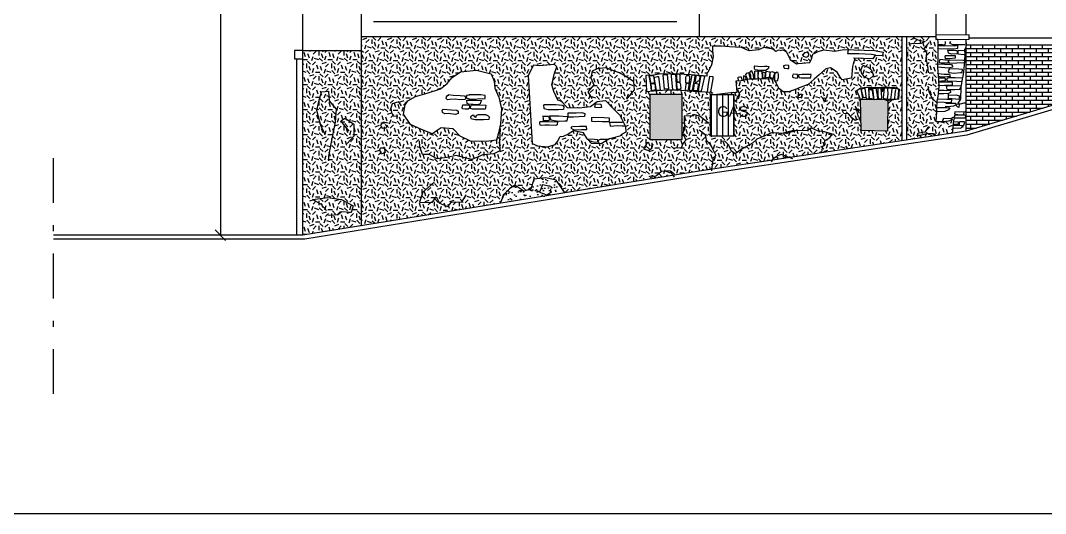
# Model space of a CAD drawing. Header units: millimetres. Extents: x 2032 to 2133, y 894 to 941.
# Drawn here: x 2054.18 to 2071.63, y 894.27 to 902.65 of the extents above; entities that cross this region are included whole.
import ezdxf

# ---------------------------------------------------------------- set-up
doc = ezdxf.new("R2010")
doc.units = ezdxf.units.MM
doc.linetypes.add('TRATTOPUNTO', pattern=[25.4, 12.7, -6.35, 0, -6.35])
for name, color, linetype in [('alberi', 57, 'Continuous'), ('muri sez', 6, 'Continuous'), ('proiez lontane', 3, 'Continuous'), ('proiezione', 4, 'Continuous'), ('proiezioni', 4, 'Continuous'), ('quuqqquq', 50, 'Continuous'), ('viste1', 251, 'Continuous')]:
    doc.layers.add(name, color=color, linetype=linetype)
doc.layers.get('0').off()
doc.styles.get("Standard").update_dxf_attribs({"font": 'txt.shx'})
doc.dimstyles.new('STANDARD$0', dxfattribs={"dimtxt": 0.25, "dimasz": 0.18, "dimexe": 0.18, "dimexo": 0.0625, "dimgap": 0.09, "dimtad": 1, "dimzin": 0, "dimdsep": 46, "dimtxsty": 'Standard', "dimblk1": 'OBLIQUE', "dimblk2": 'OBLIQUE', "dimsah": 1, "dimcen": 0.09, "dimse1": 1, "dimse2": 1, "dimazin": 0, "dimtfac": 1, "dimtofl": 0, "dimtmove": 1, "dimatfit": 3, "dimldrblk": 'OBLIQUE', "dimfxl": 1, "dimtolj": 1, "dimtzin": 0, "dimarcsym": 0})
pattern_1 = [(45, (0.26366, -53.59545), (3e-17, 0.42426407), [0.075, -0.225]), (45, (0.25305, -53.3515), (3e-17, 0.42426407), [0.075, -0.225]), (135, (0.21063, -53.5), (-0.42426407, 6e-17), [0.075, -0.225]), (135, (0.22123, -53.3409), (-0.42426407, 6e-17), [0.075, -0.225]), (90, (0.1576, -53.40453), (-0.212132034, 0.212132034), [0.075, -0.34926407]), (180, (0.38033, -53.47878), (-0.212132034, -0.212132034), [0.075, -0.34926407]), (71.565051, (0.25305, -53.47878), (0.212132034, 0.2121320344), [0.075, -0.595820393]), (71.565051, (0.24245, -53.27725), (0.212132034, 0.2121320344), [0.075, -0.595820393]), (108.434949, (0.41215, -53.44696), (-0.212132034, 0.212132034), [0.075, -0.595820393]), (108.434949, (0.22123, -53.44696), (-0.212132034, 0.212132034), [0.075, -0.595820393]), (108.434949, (0.34851, -53.42574), (-0.212132034, 0.212132034), [0.075, -0.595820393]), (161.565051, (0.14699, -53.47878), (-0.2121320344, 0.212132034), [0.075, -0.595820393]), (198.434949, (0.27427, -53.5212), (-0.212132034, -0.212132034), [0.075, -0.595820393])]

# ---------------------------------------------------------------- blocks, each defined once
blk = doc.blocks.new('_Oblique')
at = {"color": 0, "linetype": 'ByBlock', "lineweight": -2}
blk.add_line((-0.5, -0.5), (0.5, 0.5), dxfattribs=at)
blk = doc.blocks.new('*D30')
at = {"layer": 'Defpoints', "color": 0}
for p in [(2058.652, 909.548), (2057.587, 898.998), (2058.652, 898.998)]:
    blk.add_point(p, dxfattribs=at)
at = {"layer": 'quuqqquq', "color": 0, "lineweight": -2}
blk.add_line((2057.587, 909.548), (2057.587, 898.998), dxfattribs=at)
at = {"layer": 'quuqqquq', "color": 0, "lineweight": -2, "xscale": 0.18, "yscale": 0.18, "zscale": 0.18}
for p, rotation in [((2057.587, 909.548), 90), ((2057.587, 898.998), 270)]:
    blk.add_blockref('_Oblique', p, dxfattribs=dict(at, rotation=rotation))
at = {"layer": 'quuqqquq', "color": 0, "insert": (2057.372, 903.9), "char_height": 0.25, "attachment_point": 5, "rotation": 90}
blk.add_mtext('\\A1;10.55', dxfattribs=at)
blk = doc.blocks.new('*D20')
at = {"layer": 'Defpoints', "color": 0}
for p in [(2070.286, 909.631), (2070.286, 901.79), (2073.432, 901.79)]:
    blk.add_point(p, dxfattribs=at)
at = {"layer": 'quuqqquq', "color": 0, "lineweight": -2}
blk.add_line((2073.432, 909.631), (2073.432, 901.79), dxfattribs=at)
at = {"layer": 'quuqqquq', "color": 0, "lineweight": -2, "xscale": 0.18, "yscale": 0.18, "zscale": 0.18}
for p, rotation in [((2073.432, 909.631), 90), ((2073.432, 901.79), 270)]:
    blk.add_blockref('_Oblique', p, dxfattribs=dict(at, rotation=rotation))
at = {"layer": 'quuqqquq', "color": 0, "insert": (2073.217, 906.173), "char_height": 0.25, "attachment_point": 5, "rotation": 90}
blk.add_mtext('\\A1;7.85', dxfattribs=at)

msp = doc.modelspace()

# ---------------------------------------------------------------- hatches: boundary and pattern name
at = {"layer": 'alberi', "ltscale": 0.0004}
h = msp.add_hatch(dxfattribs=at)
h.set_pattern_fill('GEOL1', color=256, scale=0.3, angle=45, style=0, pattern_type=2)
h.set_pattern_definition(pattern_1)
h.paths.add_polyline_path([(2064.96, 901.719), (2065.055, 901.735), (2065.249, 901.739), (2065.573, 901.728), (2065.866, 902.373), (2065.736, 902.373), (2062.62, 902.373), (2062.886, 901.83), (2062.916, 901.89), (2063.021, 901.878), (2063.277, 901.901), (2063.318, 901.861), (2063.277, 901.75), (2063.231, 901.552), (2063.266, 901.441), (2063.33, 901.296), (2063.396, 901.27), (2063.49, 901.169), (2063.693, 901.163), (2063.889, 901.188), (2064.003, 901.27), (2064.142, 901.289), (2064.294, 901.137), (2064.389, 901.036), (2064.483, 900.847), (2064.49, 900.752), (2064.414, 900.708), (2064.389, 900.682), (2064.211, 900.638), (2064.072, 900.55), (2063.908, 900.556), (2063.832, 900.638), (2063.769, 900.739), (2063.598, 900.771), (2063.509, 900.714), (2063.448, 900.688), (2063.89, 899.789), (2064.758, 899.929), (2065.072, 900.623), (2064.902, 900.623), (2064.902, 901.393), (2065.422, 901.393), (2065.453, 901.462), (2065.395, 901.47), (2065.351, 901.47), (2065.351, 901.465), (2065.306, 901.47), (2065.186, 901.47), (2064.96, 901.454), (2064.842, 901.442), (2064.83, 901.711)])
h.paths.add_polyline_path([(2062.602, 899.851), (2062.754, 899.749), (2062.872, 899.783), (2062.923, 899.952), (2063.126, 899.975), (2063.307, 899.935), (2063.453, 899.718), (2063.89, 899.789), (2063.448, 900.688), (2063.421, 900.676), (2063.364, 900.67), (2063.33, 900.597), (2063.289, 900.539), (2063.161, 900.498), (2062.986, 900.516), (2062.893, 900.557), (2062.829, 901.715), (2062.886, 901.83), (2062.62, 902.373), (2061.863, 902.373), (2061.643, 901.752), (2061.676, 901.773), (2061.948, 901.801), (2062.195, 901.741), (2062.251, 901.614), (2062.262, 901.495), (2062.329, 901.343), (2062.371, 901.149), (2062.354, 900.892), (2062.325, 900.737), (2062.287, 900.614), (2062.11, 900.593), (2061.846, 900.596), (2061.669, 900.681), (2061.549, 900.804), (2061.345, 900.822), (2061.304, 900.795), (2060.769, 899.285), (2062.353, 899.54), (2062.421, 899.693), (2062.511, 899.789)])
h.paths.add_polyline_path([(2059.992, 902.373), (2059.992, 899.159), (2060.769, 899.285), (2061.304, 900.795), (2061.264, 900.769), (2061.2, 900.719), (2061.013, 900.793), (2060.823, 900.878), (2060.707, 901.054), (2060.731, 901.213), (2060.78, 901.282), (2060.908, 901.357), (2061.109, 901.414), (2061.334, 901.484), (2061.451, 901.576), (2061.532, 901.681), (2061.643, 901.752), (2061.863, 902.373)])
h = msp.add_hatch(dxfattribs=at)
h.set_pattern_fill('GEOL1', color=256, scale=0.3, angle=45, style=0, pattern_type=2)
h.set_pattern_definition(pattern_1)
h.paths.add_polyline_path([(2068.418, 901.127), (2068.397, 901.192), (2068.405, 901.175), (2068.428, 901.149), (2068.485, 901.269), (2068.484, 901.297), (2068.419, 901.458), (2068.489, 901.502), (2068.585, 901.512), (2068.6, 901.511), (2068.855, 902.051), (2068.73, 902.047), (2068.696, 901.999), (2068.39, 902.007), (2068.388, 901.958), (2068.37, 901.959), (2068.351, 901.867), (2068.332, 901.669), (2068.173, 901.64), (2068.139, 901.684), (2068.09, 901.771), (2067.975, 901.843), (2067.893, 901.828), (2067.782, 901.722), (2067.695, 901.65), (2067.594, 901.559), (2067.412, 901.493), (2067.27, 901.442), (2067.167, 901.442), (2067.088, 901.505), (2067.052, 901.58), (2067.005, 901.659), (2066.901, 901.663), (2067.558, 900.359), (2068.092, 900.438)])
h.paths.add_polyline_path([(2066.543, 902.372), (2066.66, 902.141), (2066.75, 902.15), (2066.837, 902.19), (2066.991, 902.162), (2067.043, 902.123), (2067.082, 902.146), (2067.117, 902.139), (2067.165, 902.148), (2067.228, 902.114), (2067.29, 901.984), (2067.397, 901.912), (2067.426, 901.915), (2067.621, 901.936), (2067.659, 902.008), (2067.674, 902.076), (2067.765, 902.119), (2067.862, 902.148), (2068.05, 902.129), (2068.199, 902.153), (2068.725, 902.138), (2068.881, 902.107), (2069.006, 902.37)])
h.paths.add_polyline_path([(2067.582, 902.116), (2067.605, 902.082), (2067.6, 902.044), (2067.564, 902.026), (2067.503, 902.042), (2067.523, 902.089)], flags=16)
h.paths.add_polyline_path([(2066.256, 902.202), (2066.457, 902.19), (2066.513, 902.166), (2066.592, 902.135), (2066.66, 902.141), (2066.543, 902.372), (2065.866, 902.373), (2065.573, 901.728), (2065.605, 901.727), (2065.868, 901.702), (2065.872, 901.747), (2065.884, 901.771), (2065.947, 901.89), (2065.975, 902.036), (2065.963, 902.138), (2065.967, 902.214), (2066.121, 902.214)])
h.paths.add_polyline_path([(2065.452, 900.623), (2065.072, 900.623), (2064.758, 899.929), (2065.736, 900.087), (2066.982, 900.273), (2066.995, 900.292), (2067.069, 900.343), (2067.132, 900.372), (2067.227, 900.334), (2067.278, 900.317), (2067.558, 900.359), (2067.355, 900.763), (2067.221, 900.725), (2067.128, 900.73), (2067.322, 900.777), (2067.347, 900.778), (2066.901, 901.663), (2066.894, 901.663), (2066.716, 901.659), (2066.594, 901.655), (2066.455, 901.628), (2066.368, 901.62), (2066.388, 901.43), (2066.321, 901.426), (2065.993, 901.382), (2066.333, 901.382), (2066.333, 900.682), (2065.933, 900.682), (2065.933, 901.382), (2065.952, 901.382), (2065.952, 901.428), (2065.941, 901.43), (2065.898, 901.433), (2065.874, 901.432), (2065.875, 901.434), (2065.743, 901.442), (2065.534, 901.45), (2065.453, 901.462), (2065.422, 901.393), (2065.452, 901.393)])
h.paths.add_polyline_path([(2066.002, 901.236), (2066.597, 901.236), (2066.597, 900.959), (2066.002, 900.959)], flags=25)
h = msp.add_hatch(dxfattribs=at)
h.set_pattern_fill('GEOL1', color=256, scale=0.3, angle=45, style=0, pattern_type=2)
h.set_pattern_definition(pattern_1)
h.paths.add_polyline_path([(2069.268, 900.614), (2070.045, 900.73), (2070.055, 900.816), (2070.064, 900.9), (2070.067, 900.944), (2070.081, 900.994), (2070.044, 900.998), (2070.029, 900.954), (2069.981, 900.935), (2069.891, 900.928), (2069.776, 900.924), (2069.781, 901.006), (2069.787, 901.093), (2069.787, 901.153), (2069.791, 901.279), (2069.808, 901.358), (2069.823, 901.518), (2069.817, 901.637), (2069.801, 901.856), (2069.807, 902.045), (2069.806, 902.283), (2069.801, 902.324), (2069.775, 902.328), (2069.776, 902.35), (2069.776, 902.37), (2069.268, 902.37)])
h.paths.add_polyline_path([(2069.191, 902.37), (2069.006, 902.37), (2068.863, 902.069), (2068.86, 902.052), (2068.855, 902.051), (2068.7, 901.724), (2068.704, 901.713), (2068.687, 901.696), (2068.6, 901.511), (2068.778, 901.507), (2068.894, 901.521), (2069.063, 901.507), (2069.145, 901.483), (2069.131, 901.309), (2068.976, 901.29), (2068.952, 901.285), (2068.947, 900.765), (2068.494, 900.779), (2068.485, 901.269), (2068.092, 900.438), (2069.191, 900.602)])
h = msp.add_hatch(dxfattribs=at)
h.set_pattern_fill('GEOL1', color=256, scale=0.3, angle=45, style=0, pattern_type=2)
h.set_pattern_definition([(45, (0, -55.70323), (3e-17, 0.42426407), [0.075, -0.225]), (45, (-0.0106, -55.45928), (3e-17, 0.42426407), [0.075, -0.225]), (135, (-0.05303, -55.60777), (-0.42426407, 6e-17), [0.075, -0.225]), (135, (-0.04243, -55.44867), (-0.42426407, 6e-17), [0.075, -0.225]), (90, (-0.10607, -55.5123), (-0.212132034, 0.212132034), [0.075, -0.34926407]), (180, (0.11667, -55.58656), (-0.212132034, -0.212132034), [0.075, -0.34926407]), (71.565051, (-0.0106, -55.58656), (0.212132034, 0.2121320344), [0.075, -0.595820393]), (71.565051, (-0.02121, -55.38503), (0.212132034, 0.2121320344), [0.075, -0.595820393]), (108.434949, (0.14849, -55.55474), (-0.212132034, 0.212132034), [0.075, -0.595820393]), (108.434949, (-0.04243, -55.55474), (-0.212132034, 0.212132034), [0.075, -0.595820393]), (108.434949, (0.08485, -55.53352), (-0.212132034, 0.212132034), [0.075, -0.595820393]), (161.565051, (-0.11667, -55.58656), (-0.2121320344, 0.212132034), [0.075, -0.595820393]), (198.434949, (0.0106, -55.62898), (-0.212132034, -0.212132034), [0.075, -0.595820393])])
h.paths.add_polyline_path([(2059.992, 901.534), (2058.992, 901.534), (2058.992, 898.998), (2059.992, 899.159)])
h.paths.add_polyline_path([(2059.992, 902.136), (2058.992, 902.136), (2058.992, 901.534), (2059.992, 901.534)])
at = {"layer": 'proiez lontane'}
h = msp.add_hatch(dxfattribs=at)
h.set_pattern_fill('AR-BRSTD', color=256, scale=0.001, style=0)
h.set_pattern_definition([(0, (0.26366, -53.59545), (0, 0.0677418), []), (90, (0.26366, -53.59545), (-0.1016, 0.0677418), [0.0677418, -0.0677418])])
h.paths.add_polyline_path([(2070.286, 902.23), (2070.286, 900.766), (2073.314, 901.67), (2073.314, 902.23)])
h = msp.add_hatch(dxfattribs=at)
h.set_pattern_fill('ANSI31', color=256, scale=0.03, angle=45, style=0)
h.set_pattern_definition([(90, (0.26366, -53.59545), (-0.09525, 2e-17), [])])
h.paths.add_polyline_path([(2066.333, 901.382), (2065.933, 901.382), (2065.933, 900.682), (2066.333, 900.682)])
h = msp.add_hatch(dxfattribs=at)
h.set_pattern_fill('AR-SAND', color=256, scale=0.003, style=0)
h.paths.add_polyline_path([(2063.216, 899.955), (2063.126, 899.975), (2062.923, 899.952), (2062.872, 899.783), (2062.754, 899.749), (2062.602, 899.851), (2062.511, 899.789), (2062.421, 899.693), (2062.353, 899.54), (2063.216, 899.68)])
h.paths.add_polyline_path([(2063.307, 899.935), (2063.216, 899.955), (2063.216, 899.68), (2063.453, 899.718)])
h.paths.add_polyline_path([(2067.132, 900.372), (2067.069, 900.343), (2066.995, 900.292), (2066.982, 900.273), (2067.278, 900.317), (2067.227, 900.334)])
at = {"layer": 'viste1'}
h = msp.add_hatch(color=256, dxfattribs=at)
h.paths.add_polyline_path([(2068.952, 901.285), (2068.885, 901.309), (2068.743, 901.304), (2068.709, 901.3), (2068.709, 901.303), (2068.484, 901.309), (2068.494, 900.779), (2068.947, 900.765)])
h.paths.add_polyline_path([(2065.452, 901.393), (2064.902, 901.393), (2064.902, 900.623), (2065.452, 900.623)])
h = msp.add_hatch(color=256, dxfattribs=at)
h.paths.add_polyline_path([(2068.952, 901.285), (2068.885, 901.309), (2068.743, 901.304), (2068.72, 901.301), (2068.719, 901.303), (2068.484, 901.309), (2068.494, 900.779), (2068.947, 900.765)])
h.paths.add_polyline_path([(2065.452, 901.393), (2064.902, 901.393), (2064.902, 900.623), (2065.452, 900.623)])

# ---------------------------------------------------------------- linework, layer by layer
at = {"layer": 'muri sez'}
for p, q in [((2059.992, 902.373), (2059.992, 903.529)), ((2065.736, 903.482), (2065.736, 902.373)), ((2065.736, 902.373), (2059.992, 902.373)), ((2073.314, 901.67), (2070.286, 900.766)), ((2070.286, 900.766), (2065.736, 900.087)), ((2065.736, 900.087), (2058.992, 898.998)), ((2058.992, 898.998), (2054.745, 898.998))]:
    msp.add_line(p, q, dxfattribs=at)
at = {"layer": 'muri sez', "linetype": 'TRATTOPUNTO', "ltscale": 0.06}
msp.add_line((2054.745, 896.3), (2054.745, 900.534), dxfattribs=at)
at = {"layer": 'proiez lontane'}
for p, q in [((2058.992, 898.998), (2058.992, 909.548)), ((2069.776, 902.35), (2069.776, 903.482)), ((2070.286, 902.403), (2070.286, 903.482)), ((2065.356, 902.623), (2060.192, 902.623)), ((2059.992, 899.159), (2059.992, 902.373)), ((2070.286, 900.766), (2070.286, 902.328)), ((2058.992, 902.136), (2058.852, 902.136)), ((2058.992, 902.136), (2058.852, 902.136)), ((2058.852, 902.136), (2058.852, 901.996)), ((2068.388, 901.958), (2068.39, 902.007)), ((2058.852, 901.996), (2058.992, 901.996)), ((2058.882, 901.996), (2058.882, 899.002)), ((2065.872, 901.747), (2065.868, 901.702)), ((2073.334, 901.603), (2070.296, 900.696)), ((2064.902, 900.623), (2064.902, 901.393)), ((2064.902, 901.393), (2065.452, 901.393)), ((2065.452, 900.623), (2065.452, 901.393)), ((2065.933, 900.682), (2065.933, 901.382)), ((2066.333, 901.382), (2065.933, 901.382)), ((2065.952, 901.428), (2065.952, 901.382)), ((2066.321, 901.426), (2065.993, 901.382)), ((2066.333, 900.682), (2066.333, 901.382)), ((2064.902, 900.623), (2065.452, 900.623)), ((2070.296, 900.696), (2065.746, 900.018)), ((2066.333, 900.682), (2065.933, 900.682)), ((2065.747, 900.018), (2059.023, 898.932)), ((2059.023, 898.932), (2054.745, 898.932)), ((2032.401, 894.267), (2133.405, 894.267))]:
    msp.add_line(p, q, dxfattribs=at)
for points in [[(2069.191, 902.37), (2069.191, 900.602)], [(2069.268, 902.37), (2069.268, 900.614)], [(2069.375, 902.36), (2069.464, 902.318), (2069.589, 902.292), (2069.511, 902.26), (2069.354, 902.25), (2069.307, 902.24)], [(2069.781, 901.006), (2069.787, 901.093), (2069.787, 901.153), (2069.791, 901.279), (2069.808, 901.358), (2069.823, 901.518), (2069.817, 901.637), (2069.801, 901.856), (2069.807, 902.045), (2069.806, 902.283), (2069.801, 902.324), (2070.333, 902.329), (2070.335, 902.403), (2069.779, 902.399)], [(2067.117, 902.139), (2067.082, 902.146), (2067.043, 902.123), (2066.991, 902.162), (2066.837, 902.19), (2066.75, 902.15), (2066.592, 902.135), (2066.513, 902.166), (2066.457, 902.19), (2066.256, 902.202), (2066.121, 902.214), (2065.967, 902.214), (2065.963, 902.138), (2065.975, 902.036), (2065.947, 901.89), (2065.884, 901.771), (2065.872, 901.747), (2065.868, 901.748)], [(2069.652, 902.276), (2069.563, 902.172), (2069.61, 902.099), (2069.595, 902.005), (2069.621, 901.9), (2069.631, 901.827), (2069.636, 901.759)], [(2069.801, 902.324), (2069.775, 902.328), (2069.776, 902.35)], [(2069.805, 902.238), (2069.88, 902.239), (2069.928, 902.234), (2069.934, 902.266), (2069.93, 902.29)], [(2069.806, 902.225), (2070.094, 902.219), (2070.136, 902.227), (2070.136, 902.206), (2070.135, 902.172), (2070.088, 902.159), (2069.805, 902.164)], [(2070.016, 902.292), (2070.003, 902.261), (2070.058, 902.243), (2070.162, 902.239), (2070.236, 902.243), (2070.264, 902.242)], [(2070.286, 902.27), (2070.279, 902.197), (2070.258, 902.148), (2070.263, 902.074), (2070.255, 901.962), (2070.243, 901.831), (2070.234, 901.731), (2070.217, 901.656), (2070.191, 901.51), (2070.188, 901.31), (2070.145, 901.242), (2070.19, 901.232), (2070.249, 901.248), (2070.267, 901.248)], [(2067.117, 902.139), (2067.165, 902.148), (2067.228, 902.114), (2067.29, 901.984), (2067.397, 901.912), (2067.426, 901.915)], [(2067.426, 901.915), (2067.621, 901.936), (2067.659, 902.008), (2067.674, 902.076), (2067.765, 902.119), (2067.862, 902.148), (2068.05, 902.129), (2068.199, 902.153), (2068.725, 902.138), (2068.87, 902.109), (2068.86, 902.052), (2068.73, 902.047), (2068.696, 901.999), (2068.367, 902.008)], [(2067.582, 902.116), (2067.523, 902.089), (2067.503, 902.042), (2067.564, 902.026), (2067.6, 902.044), (2067.605, 902.082), (2067.582, 902.116)], [(2068.273, 902.151), (2068.262, 902.088), (2068.456, 902.088), (2068.675, 902.078), (2068.743, 902.062)], [(2069.928, 902.052), (2070.096, 902.054), (2070.096, 902.007), (2070.002, 901.996), (2069.934, 901.995), (2069.926, 902.048)], [(2069.976, 902.143), (2070.077, 902.145), (2070.121, 902.141), (2070.133, 902.128), (2070.129, 902.083), (2070.034, 902.074), (2069.983, 902.093), (2069.975, 902.151)], [(2070.254, 902.13), (2070.143, 902.139), (2070.14, 902.08), (2070.251, 902.068)], [(2063.396, 901.27), (2063.33, 901.296), (2063.266, 901.441), (2063.231, 901.552), (2063.277, 901.75), (2063.318, 901.861), (2063.277, 901.901), (2063.021, 901.878), (2062.916, 901.89), (2062.829, 901.715), (2062.893, 900.557), (2062.986, 900.516), (2063.161, 900.498), (2063.289, 900.539), (2063.33, 900.597), (2063.364, 900.67)], [(2064.51, 901.31), (2064.638, 901.471), (2064.624, 901.604), (2064.486, 901.703), (2064.377, 901.756), (2064.149, 901.846), (2064.002, 901.827), (2063.917, 901.784), (2063.893, 901.675), (2063.945, 901.556), (2063.841, 901.438), (2063.912, 901.324)], [(2066.688, 901.88), (2066.79, 901.868), (2066.851, 901.874), (2066.896, 901.87), (2066.924, 901.867), (2066.912, 901.829), (2066.867, 901.798), (2066.782, 901.797), (2066.73, 901.802), (2066.69, 901.81), (2066.68, 901.83), (2066.681, 901.869), (2066.689, 901.882)], [(2067.172, 901.872), (2067.185, 901.838), (2067.243, 901.833), (2067.265, 901.834), (2067.265, 901.883), (2067.213, 901.891), (2067.172, 901.879), (2067.173, 901.865)], [(2068.388, 901.958), (2068.37, 901.959), (2068.351, 901.867), (2068.332, 901.669), (2068.173, 901.64), (2068.139, 901.684), (2068.09, 901.771), (2067.975, 901.843), (2067.893, 901.828), (2067.782, 901.722), (2067.695, 901.65), (2067.594, 901.559), (2067.412, 901.493)], [(2068.522, 901.888), (2068.618, 901.854), (2068.67, 901.802), (2068.704, 901.713), (2068.641, 901.65), (2068.551, 901.683), (2068.503, 901.761), (2068.496, 901.813), (2068.522, 901.873), (2068.529, 901.88)], [(2069.803, 901.909), (2070.027, 901.903), (2070.046, 901.892), (2070.05, 901.853), (2069.985, 901.836), (2069.801, 901.852)], [(2069.838, 901.993), (2069.982, 901.976), (2069.971, 901.925), (2069.859, 901.925), (2069.828, 901.931), (2069.834, 901.987)], [(2069.997, 901.978), (2070.234, 901.972), (2070.256, 901.962), (2070.256, 901.926), (2069.996, 901.919), (2069.992, 901.973)], [(2060.78, 901.282), (2060.908, 901.357), (2061.109, 901.414), (2061.334, 901.484), (2061.451, 901.576), (2061.532, 901.681), (2061.676, 901.773), (2061.948, 901.801), (2062.195, 901.741), (2062.251, 901.614), (2062.262, 901.495), (2062.329, 901.343), (2062.371, 901.149), (2062.354, 900.892), (2062.325, 900.737), (2062.287, 900.614), (2062.11, 900.593), (2061.846, 900.596), (2061.669, 900.681), (2061.549, 900.804), (2061.345, 900.822), (2061.264, 900.769), (2061.2, 900.719), (2061.013, 900.793), (2060.823, 900.878), (2060.707, 901.054), (2060.731, 901.213), (2060.78, 901.282)], [(2065.868, 901.702), (2065.605, 901.727), (2065.249, 901.739), (2065.055, 901.735), (2064.96, 901.719), (2064.83, 901.711), (2064.842, 901.442), (2064.96, 901.454), (2065.186, 901.47), (2065.395, 901.47), (2065.534, 901.45), (2065.743, 901.442), (2065.941, 901.43), (2065.952, 901.428)], [(2064.88, 901.709), (2064.912, 901.558), (2064.924, 901.456)], [(2064.959, 901.706), (2064.978, 901.589), (2064.919, 901.578), (2064.893, 901.709), (2064.957, 901.715)], [(2064.985, 901.686), (2065.03, 901.698), (2065.044, 901.697), (2065.073, 901.465), (2065.013, 901.458), (2064.974, 901.687)], [(2065.124, 901.726), (2065.179, 901.73), (2065.192, 901.729), (2065.217, 901.486), (2065.15, 901.478), (2065.124, 901.726)], [(2065.334, 901.735), (2065.346, 901.559), (2065.351, 901.465), (2065.288, 901.472), (2065.269, 901.699), (2065.27, 901.731), (2065.331, 901.733)], [(2065.355, 901.731), (2065.351, 901.671), (2065.356, 901.638), (2065.358, 901.613), (2065.363, 901.603), (2065.416, 901.604), (2065.417, 901.649), (2065.414, 901.711), (2065.407, 901.724), (2065.397, 901.734), (2065.361, 901.736)], [(2065.572, 901.71), (2065.575, 901.65), (2065.57, 901.617), (2065.568, 901.591), (2065.563, 901.582), (2065.51, 901.583), (2065.509, 901.628), (2065.513, 901.69), (2065.52, 901.703), (2065.529, 901.713), (2065.566, 901.715)], [(2065.615, 901.721), (2065.581, 901.541), (2065.567, 901.471), (2065.596, 901.457), (2065.622, 901.456), (2065.635, 901.512), (2065.635, 901.543), (2065.643, 901.548), (2065.654, 901.613), (2065.661, 901.636), (2065.669, 901.696), (2065.664, 901.714), (2065.615, 901.721)], [(2065.669, 901.598), (2065.695, 901.716), (2065.73, 901.712), (2065.752, 901.703), (2065.75, 901.673), (2065.74, 901.631), (2065.736, 901.617), (2065.72, 901.617), (2065.699, 901.609), (2065.691, 901.588), (2065.669, 901.593)], [(2065.835, 901.695), (2065.774, 901.706), (2065.761, 901.694), (2065.723, 901.452), (2065.781, 901.446), (2065.835, 901.695)], [(2065.914, 901.7), (2065.887, 901.525), (2065.874, 901.432), (2065.938, 901.434), (2065.976, 901.658), (2065.978, 901.69), (2065.917, 901.697)], [(2066.321, 901.426), (2066.388, 901.43), (2066.368, 901.62), (2066.455, 901.628), (2066.594, 901.655), (2066.716, 901.659), (2066.894, 901.663), (2067.005, 901.659), (2067.052, 901.58), (2067.088, 901.505), (2067.167, 901.442), (2067.27, 901.442), (2067.412, 901.493)], [(2066.408, 901.623), (2066.4, 901.683), (2066.424, 901.688), (2066.453, 901.688), (2066.466, 901.637), (2066.466, 901.629)], [(2066.488, 901.71), (2066.518, 901.71), (2066.532, 901.676), (2066.529, 901.651)], [(2066.491, 901.707), (2066.492, 901.688), (2066.495, 901.651), (2066.497, 901.637)], [(2066.56, 901.65), (2066.539, 901.708), (2066.534, 901.732), (2066.548, 901.751), (2066.578, 901.763), (2066.603, 901.675), (2066.609, 901.655)], [(2066.683, 901.786), (2066.682, 901.683), (2066.683, 901.663), (2066.673, 901.662), (2066.67, 901.663), (2066.665, 901.724), (2066.643, 901.773), (2066.636, 901.795), (2066.616, 901.784), (2066.603, 901.77), (2066.6, 901.747), (2066.613, 901.72), (2066.614, 901.686), (2066.622, 901.657)], [(2066.683, 901.788), (2066.724, 901.792), (2066.739, 901.784), (2066.739, 901.67), (2066.745, 901.661), (2066.753, 901.664), (2066.745, 901.688), (2066.749, 901.76), (2066.752, 901.788), (2066.773, 901.791), (2066.804, 901.779), (2066.806, 901.765), (2066.813, 901.7), (2066.81, 901.662)], [(2066.83, 901.67), (2066.82, 901.689), (2066.82, 901.744), (2066.823, 901.775), (2066.849, 901.766), (2066.865, 901.762), (2066.858, 901.697), (2066.858, 901.675), (2066.84, 901.668), (2066.831, 901.67)], [(2066.882, 901.785), (2066.94, 901.776), (2066.934, 901.718), (2066.926, 901.674), (2066.915, 901.672), (2066.892, 901.68), (2066.875, 901.671), (2066.867, 901.676), (2066.879, 901.784)], [(2066.975, 901.782), (2067.027, 901.764), (2066.999, 901.681), (2066.994, 901.664), (2066.958, 901.672), (2066.948, 901.675), (2066.949, 901.733), (2066.956, 901.771), (2066.97, 901.779)], [(2067.07, 901.778), (2067.084, 901.728), (2067.081, 901.672), (2067.069, 901.618), (2067.033, 901.625), (2067.025, 901.647), (2067.025, 901.704), (2067.025, 901.731), (2067.036, 901.757), (2067.069, 901.777)], [(2067.329, 901.726), (2067.326, 901.688), (2067.344, 901.677), (2067.374, 901.671), (2067.409, 901.669), (2067.416, 901.696), (2067.413, 901.729), (2067.352, 901.734), (2067.331, 901.73)], [(2067.432, 901.723), (2067.438, 901.679), (2067.475, 901.672), (2067.538, 901.672), (2067.585, 901.672), (2067.632, 901.674), (2067.64, 901.685), (2067.646, 901.729), (2067.61, 901.73), (2067.529, 901.728), (2067.495, 901.728), (2067.435, 901.727), (2067.428, 901.723)], [(2069.809, 901.747), (2069.91, 901.738), (2070, 901.736), (2070.011, 901.695), (2069.923, 901.687), (2069.858, 901.687), (2069.812, 901.697)], [(2069.814, 901.674), (2069.921, 901.672), (2069.927, 901.664), (2069.927, 901.623), (2069.863, 901.614), (2069.818, 901.613)], [(2070.215, 901.669), (2070.095, 901.674), (2069.983, 901.674), (2069.948, 901.659), (2069.959, 901.624), (2070.121, 901.618), (2070.207, 901.613)], [(2069.999, 901.827), (2069.978, 901.794), (2069.989, 901.762), (2070.081, 901.754), (2070.187, 901.765), (2070.218, 901.763), (2070.222, 901.814), (2070.16, 901.82), (2070.075, 901.825), (2069.997, 901.822)], [(2064.926, 901.569), (2064.982, 901.578), (2064.994, 901.467), (2064.935, 901.455), (2064.921, 901.568)], [(2065.397, 901.596), (2065.407, 901.589), (2065.417, 901.588), (2065.428, 901.497), (2065.415, 901.478), (2065.372, 901.476), (2065.36, 901.564), (2065.36, 901.594), (2065.389, 901.601)], [(2065.529, 901.575), (2065.52, 901.568), (2065.509, 901.567), (2065.499, 901.476), (2065.512, 901.457), (2065.554, 901.455), (2065.567, 901.543), (2065.567, 901.573), (2065.537, 901.58)], [(2065.662, 901.585), (2065.726, 901.573), (2065.705, 901.45), (2065.64, 901.453), (2065.661, 901.584)], [(2068.412, 901.454), (2068.489, 901.502), (2068.585, 901.512), (2068.778, 901.507), (2068.894, 901.521), (2069.063, 901.507), (2069.145, 901.483), (2069.131, 901.309), (2068.976, 901.29), (2068.952, 901.285)], [(2068.491, 901.489), (2068.465, 901.488)], [(2068.489, 901.488), (2068.521, 901.328)], [(2068.578, 901.332), (2068.537, 901.333), (2068.499, 901.482), (2068.541, 901.499), (2068.549, 901.495)], [(2068.55, 901.494), (2068.558, 901.491), (2068.572, 901.51)], [(2068.558, 901.497), (2068.576, 901.354), (2068.583, 901.324), (2068.616, 901.318), (2068.625, 901.317)], [(2068.62, 901.504), (2068.626, 901.405), (2068.629, 901.317)], [(2068.623, 901.497), (2068.631, 901.485), (2068.677, 901.487), (2068.685, 901.503), (2068.62, 901.503)], [(2068.748, 901.498), (2068.768, 901.378), (2068.776, 901.309), (2068.72, 901.301), (2068.696, 901.492), (2068.739, 901.5)], [(2069.136, 901.476), (2069.096, 901.491), (2069.06, 901.491), (2069.011, 901.494), (2068.967, 901.499), (2068.955, 901.497), (2068.931, 901.497), (2068.891, 901.494), (2068.851, 901.5), (2068.775, 901.498), (2068.74, 901.499)], [(2068.783, 901.492), (2068.78, 901.413), (2068.783, 901.369), (2068.788, 901.342), (2068.794, 901.316)], [(2068.829, 901.496), (2068.835, 901.408), (2068.845, 901.344), (2068.845, 901.322), (2068.846, 901.322)], [(2068.843, 901.495), (2068.849, 901.447), (2068.864, 901.445), (2068.872, 901.487), (2068.872, 901.499)], [(2068.889, 901.497), (2068.872, 901.33), (2068.913, 901.314), (2068.933, 901.311)], [(2068.946, 901.494), (2068.949, 901.392), (2068.937, 901.325), (2068.937, 901.317)], [(2069.016, 901.485), (2069.012, 901.434), (2069, 901.344), (2068.994, 901.312)], [(2069.63, 901.529), (2069.648, 901.44), (2069.707, 901.321), (2069.731, 901.286)], [(2069.818, 901.608), (2069.951, 901.605), (2070.048, 901.598), (2070.044, 901.542), (2069.974, 901.541), (2069.916, 901.542), (2069.822, 901.538)], [(2069.944, 901.527), (2069.957, 901.483), (2069.967, 901.473), (2070.093, 901.474), (2070.175, 901.48), (2070.194, 901.505), (2070.197, 901.535), (2069.975, 901.529), (2069.945, 901.527)], [(2059.364, 900.722), (2059.298, 900.865), (2059.232, 901.117), (2059.265, 901.27), (2059.309, 901.435), (2059.429, 901.446), (2059.44, 901.281), (2059.561, 901.139), (2059.539, 900.92), (2059.473, 900.58), (2059.429, 900.339), (2059.429, 900.262)], [(2061.463, 901.39), (2061.551, 901.378), (2061.668, 901.372), (2061.745, 901.367), (2061.766, 901.334), (2061.755, 901.303), (2061.651, 901.301), (2061.588, 901.309), (2061.492, 901.303), (2061.457, 901.301), (2061.43, 901.324), (2061.44, 901.353), (2061.461, 901.378), (2061.476, 901.378)], [(2061.83, 901.378), (2061.778, 901.372), (2061.772, 901.332), (2061.841, 901.309), (2061.935, 901.309), (2061.989, 901.32), (2062.045, 901.317), (2062.097, 901.32), (2062.093, 901.374), (2062.02, 901.382), (2061.887, 901.384), (2061.818, 901.382)], [(2065.988, 901.422), (2065.989, 901.422)], [(2066.391, 901.477), (2066.423, 901.397), (2066.383, 901.35), (2066.375, 901.294), (2066.351, 901.263)], [(2067.443, 901.392), (2067.417, 901.373), (2067.419, 901.338), (2067.482, 901.347), (2067.488, 901.373), (2067.478, 901.398), (2067.443, 901.387)], [(2067.862, 901.334), (2067.85, 901.292), (2067.895, 901.292), (2067.897, 901.324), (2067.864, 901.33)], [(2068.417, 901.464), (2068.479, 901.309), (2068.705, 901.303), (2068.885, 901.309), (2068.952, 901.285), (2068.947, 900.765), (2068.494, 900.779), (2068.484, 901.309)], [(2068.521, 901.324), (2068.5, 901.309)], [(2068.631, 901.473), (2068.667, 901.473), (2068.684, 901.458), (2068.708, 901.305), (2068.673, 901.318), (2068.651, 901.319), (2068.637, 901.321), (2068.627, 901.478)], [(2068.844, 901.319), (2068.805, 901.311), (2068.796, 901.313)], [(2069.135, 901.474), (2069.125, 901.379), (2069.113, 901.311), (2069.058, 901.303), (2068.985, 901.305), (2068.948, 901.305), (2068.934, 901.311)], [(2069.082, 901.477), (2069.072, 901.4), (2069.064, 901.322), (2069.064, 901.306)], [(2069.8, 901.318), (2069.953, 901.309), (2070.036, 901.309), (2070.029, 901.251), (2069.791, 901.258)], [(2069.818, 901.462), (2069.911, 901.465), (2069.954, 901.46), (2070.007, 901.465), (2070.018, 901.441), (2070.018, 901.426), (2069.986, 901.406), (2069.905, 901.404), (2069.841, 901.404), (2069.812, 901.404)], [(2069.971, 901.381), (2070.108, 901.384), (2070.17, 901.369), (2070.158, 901.306), (2069.983, 901.321), (2069.983, 901.396)], [(2060.671, 901.199), (2060.625, 901.266), (2060.513, 901.234), (2060.488, 901.16), (2060.498, 901.082), (2060.53, 901.026), (2060.611, 901.023)], [(2061.382, 901.14), (2061.522, 901.132), (2061.611, 901.124), (2061.636, 901.105), (2061.636, 901.067), (2061.588, 901.051), (2061.465, 901.065), (2061.407, 901.061), (2061.369, 901.084), (2061.365, 901.124), (2061.378, 901.14)], [(2061.713, 901.213), (2061.805, 901.213), (2061.828, 901.205), (2061.83, 901.159), (2061.807, 901.142), (2061.757, 901.14), (2061.709, 901.147), (2061.705, 901.163), (2061.713, 901.213)], [(2061.784, 901.292), (2061.945, 901.292), (2062.033, 901.288), (2062.018, 901.255), (2062.012, 901.232), (2061.968, 901.215), (2061.816, 901.224), (2061.787, 901.236), (2061.784, 901.292)], [(2061.855, 901.207), (2061.987, 901.213), (2062.106, 901.207), (2062.099, 901.161), (2062.095, 901.138), (2061.882, 901.14), (2061.847, 901.151), (2061.851, 901.201)], [(2063.092, 901.219), (2063.3, 901.218), (2063.411, 901.21), (2063.434, 901.182), (2063.43, 901.135), (2063.339, 901.13), (2063.17, 901.129), (2063.099, 901.146), (2063.094, 901.216)], [(2063.396, 901.27), (2063.49, 901.169), (2063.693, 901.163), (2063.889, 901.188), (2064.003, 901.27), (2064.142, 901.289), (2064.294, 901.137), (2064.389, 901.036), (2064.483, 900.847), (2064.49, 900.752), (2064.414, 900.708), (2064.389, 900.682), (2064.211, 900.638), (2064.072, 900.55), (2063.908, 900.556), (2063.832, 900.638), (2063.769, 900.739), (2063.598, 900.771), (2063.509, 900.714), (2063.421, 900.676), (2063.364, 900.67)], [(2063.396, 901.27), (2063.49, 901.169), (2063.693, 901.163), (2063.889, 901.188), (2064.003, 901.27), (2064.142, 901.289), (2064.294, 901.137), (2064.389, 901.036), (2064.483, 900.847), (2064.49, 900.752), (2064.414, 900.708), (2064.389, 900.682), (2064.211, 900.638), (2064.072, 900.55), (2063.908, 900.556), (2063.832, 900.638), (2063.769, 900.739), (2063.598, 900.771), (2063.509, 900.714), (2063.421, 900.676), (2063.364, 900.67)], [(2063.984, 901.232), (2064.067, 901.224), (2064.078, 901.17), (2064.043, 901.163), (2063.979, 901.168), (2063.964, 901.173), (2063.974, 901.229)], [(2068.446, 900.971), (2068.397, 900.947), (2068.342, 900.99), (2068.283, 901.059), (2068.201, 901.065), (2068.166, 901.136)], [(2068.469, 901.067), (2068.442, 901.132), (2068.405, 901.175), (2068.397, 901.192), (2068.42, 901.12), (2068.426, 901.075), (2068.438, 901.028), (2068.452, 901.01)], [(2069.787, 901.171), (2069.954, 901.168), (2070.006, 901.163), (2069.983, 901.129), (2069.92, 901.1), (2069.787, 901.095)], [(2070.11, 901.215), (2070.067, 901.191), (2069.977, 901.183), (2069.928, 901.187)], [(2069.94, 901.243), (2070.096, 901.243), (2070.112, 901.226), (2070.121, 901.231), (2070.166, 901.225), (2070.158, 901.168), (2070.138, 901.179), (2070.12, 901.198), (2070.115, 901.226)], [(2059.78, 900.766), (2059.638, 900.942), (2059.714, 900.985), (2059.857, 900.887), (2059.857, 900.679), (2059.747, 900.558)], [(2062.11, 901.042), (2061.968, 901.044), (2061.937, 901.028), (2061.935, 900.997), (2061.912, 901.009), (2061.905, 901.036), (2061.88, 901.032), (2061.847, 901.009), (2061.851, 900.982), (2061.926, 900.967), (2062.066, 900.965), (2062.166, 900.972), (2062.168, 901.005), (2062.154, 901.024), (2062.116, 901.038)], [(2063.082, 901.024), (2063.176, 901.024), (2063.183, 900.985), (2063.188, 900.952), (2063.154, 900.945), (2063.089, 900.941), (2063.086, 900.973), (2063.083, 901.025)], [(2063.197, 901.027), (2063.197, 900.99), (2063.211, 900.959), (2063.268, 900.949), (2063.358, 900.935), (2063.451, 900.941), (2063.493, 900.944), (2063.501, 900.997), (2063.494, 901.011), (2063.348, 901.023), (2063.216, 901.024), (2063.192, 901.029)], [(2063.508, 901.079), (2063.642, 901.079), (2063.743, 901.082), (2063.791, 901.065), (2063.784, 901.015), (2063.691, 901.012), (2063.597, 901.002), (2063.509, 901.007), (2063.508, 901.081)], [(2063.903, 901.005), (2063.905, 900.939), (2063.966, 900.931), (2064.023, 900.938), (2064.09, 900.929), (2064.176, 900.931), (2064.215, 900.929), (2064.213, 900.985), (2064.122, 900.996), (2063.939, 901), (2063.898, 900.996)], [(2065.627, 901.025), (2065.481, 901.022), (2065.484, 900.939), (2065.496, 900.817), (2065.458, 900.731), (2065.514, 900.615), (2065.464, 900.565), (2065.431, 900.485), (2065.33, 900.479), (2065.291, 900.467)], [(2065.894, 900.91), (2065.755, 901.017), (2065.647, 901.049), (2065.628, 901.024)], [(2070.081, 901.024), (2070.081, 900.994), (2070.044, 900.998), (2070.029, 900.954), (2069.981, 900.935), (2069.891, 900.928), (2069.776, 900.924), (2069.781, 901.006)], [(2069.906, 900.985), (2069.882, 900.959), (2069.891, 900.928)], [(2069.909, 900.985), (2070.034, 900.98)], [(2070.081, 900.994), (2070.067, 900.944), (2070.064, 900.9), (2070.055, 900.816), (2070.045, 900.73)], [(2070.087, 901.047), (2070.271, 901.039), (2070.269, 900.988), (2070.085, 900.985), (2070.093, 901.041)], [(2070.269, 901.094), (2070.174, 901.091), (2070.093, 901.093), (2070.087, 901.062), (2070.172, 901.047), (2070.253, 901.047), (2070.264, 901.048)], [(2070.246, 901.091), (2070.239, 901.053)], [(2060.442, 900.903), (2060.357, 900.92), (2060.315, 900.871), (2060.343, 900.818), (2060.41, 900.822), (2060.431, 900.875)], [(2062.35, 900.811), (2062.339, 900.586), (2062.346, 900.431), (2062.241, 900.381), (2062.057, 900.364), (2061.87, 900.283), (2061.75, 900.314), (2061.602, 900.353), (2061.451, 900.318), (2061.281, 900.297), (2061.144, 900.371), (2061.031, 900.371), (2060.985, 900.498), (2060.978, 900.6)], [(2063.037, 900.929), (2063.174, 900.931), (2063.305, 900.928), (2063.325, 900.929), (2063.323, 900.874), (2063.301, 900.863), (2063.186, 900.871), (2063.114, 900.866), (2063.056, 900.862), (2063.029, 900.867), (2063.027, 900.899), (2063.027, 900.924), (2063.035, 900.93)], [(2063.573, 900.845), (2063.553, 900.817), (2063.612, 900.788), (2063.735, 900.793), (2063.796, 900.793), (2063.824, 900.796), (2063.823, 900.845), (2063.78, 900.848), (2063.703, 900.845), (2063.624, 900.842), (2063.585, 900.848)], [(2064.215, 900.906), (2064.237, 900.919), (2064.398, 900.919), (2064.432, 900.919)], [(2064.216, 900.897), (2064.222, 900.852), (2064.348, 900.864), (2064.43, 900.857), (2064.476, 900.86)], [(2065.74, 900.79), (2065.835, 900.716), (2065.864, 900.61), (2065.936, 900.529), (2065.968, 900.467), (2066.025, 900.354), (2065.974, 900.307), (2065.968, 900.209), (2065.947, 900.129), (2065.95, 900.091)], [(2067.125, 900.729), (2067.322, 900.777), (2067.579, 900.785), (2067.646, 900.822), (2067.75, 900.777), (2067.869, 900.759), (2068.003, 900.721), (2067.951, 900.647), (2067.873, 900.602), (2067.877, 900.532), (2067.832, 900.495), (2067.828, 900.439), (2067.824, 900.413), (2067.787, 900.402)], [(2069.642, 900.846), (2069.579, 900.752), (2069.454, 900.726), (2069.454, 900.71), (2069.454, 900.669)], [(2070.06, 900.869), (2070.223, 900.863), (2070.23, 900.837), (2070.206, 900.833), (2070.196, 900.81), (2070.055, 900.816)], [(2070.065, 900.93), (2070.15, 900.928), (2070.146, 900.879), (2070.063, 900.88)], [(2070.163, 900.925), (2070.163, 900.871), (2070.213, 900.864), (2070.245, 900.871), (2070.259, 900.919), (2070.249, 900.924), (2070.192, 900.925), (2070.168, 900.925)], [(2063.839, 900.635), (2063.954, 900.63), (2064.006, 900.625), (2064.006, 900.578), (2063.964, 900.573), (2063.917, 900.583), (2063.88, 900.605), (2063.866, 900.603)], [(2064.188, 900.626), (2064.051, 900.626), (2064.016, 900.601), (2064.028, 900.566)], [(2067.399, 900.776), (2067.221, 900.725), (2066.972, 900.737), (2066.856, 900.687), (2066.719, 900.633), (2066.648, 900.565), (2066.473, 900.464), (2066.351, 900.381), (2066.283, 900.435), (2066.244, 900.526), (2066.176, 900.598), (2066.126, 900.589)], [(2069.767, 900.71), (2069.726, 900.721), (2069.633, 900.725), (2069.548, 900.706), (2069.503, 900.692), (2069.499, 900.673), (2069.499, 900.651)], [(2060.368, 900.501), (2060.393, 900.402), (2060.326, 900.374), (2060.301, 900.455), (2060.319, 900.49)], [(2064.857, 900.581), (2064.793, 900.468), (2064.876, 900.436), (2064.933, 900.48), (2064.939, 900.569)], [(2067.334, 900.298), (2067.227, 900.334), (2067.132, 900.372), (2067.069, 900.343), (2066.995, 900.292), (2066.966, 900.248)], [(2065.318, 899.984), (2065.247, 900.091), (2065.098, 900.079), (2065.012, 900.005), (2064.903, 899.972)], [(2063.459, 899.71), (2063.307, 899.935), (2063.126, 899.975), (2062.923, 899.952), (2062.872, 899.783), (2062.754, 899.749), (2062.602, 899.851), (2062.511, 899.789), (2062.421, 899.693), (2062.353, 899.54)], [(2061.226, 899.9), (2061.035, 899.731), (2060.978, 899.562), (2061.193, 899.556), (2061.26, 899.652), (2061.317, 899.545), (2061.458, 899.488), (2061.52, 899.562), (2061.7, 899.567), (2061.774, 899.68)], [(2063.2, 899.828), (2063.07, 899.856), (2063.019, 899.727), (2063.143, 899.682), (2063.211, 899.727), (2063.216, 899.789)], [(2059.396, 899.418), (2059.298, 899.528), (2059.155, 899.605), (2059.418, 899.637), (2059.649, 899.605), (2059.846, 899.495), (2059.813, 899.385), (2059.649, 899.396), (2059.594, 899.342), (2059.451, 899.331), (2059.396, 899.342)]]:
    msp.add_lwpolyline(points, dxfattribs=at)
at = {"layer": 'proiezione'}
for p, q in [((2069.776, 902.37), (2065.736, 902.373)), ((2073.314, 902.23), (2070.286, 902.23)), ((2073.314, 902.35), (2070.334, 902.35))]:
    msp.add_line(p, q, dxfattribs=at)
at = {"layer": 'viste1'}
msp.add_line((2058.992, 902.136), (2059.992, 902.136), dxfattribs=at)

# ---------------------------------------------------------------- texts
at = {"layer": 'proiezioni', "linetype": 'Continuous', "insert": (2066.047, 901.191), "char_height": 0.18, "width": 1.65694, "attachment_point": 1}
msp.add_mtext('{\\f@Arial Unicode MS|b0|i0|c0|p34;GAS}', dxfattribs=at)

# ---------------------------------------------------------------- dimensions: what is measured, and where the dimension line sits
at = {"layer": 'quuqqquq'}
dim = msp.add_linear_dim(base=(2073.432, 901.79), p1=(2070.286, 909.631), p2=(2070.286, 901.79), angle=90, text='7.85', dimstyle='STANDARD$0', dxfattribs=at)
dim.commit()
dim.dimension.update_dxf_attribs({"geometry": '*D20', "text_midpoint": (2073.432, 906.173), "dimtype": 160})
dim = msp.add_linear_dim(base=(2057.587, 898.998), p1=(2058.652, 909.548), p2=(2058.652, 898.998), angle=90, dimstyle='STANDARD$0', dxfattribs=at)
dim.commit()
dim.dimension.update_dxf_attribs({"geometry": '*D30', "text_midpoint": (2057.587, 903.9), "dimtype": 160})

doc.saveas('drawing.dxf')
